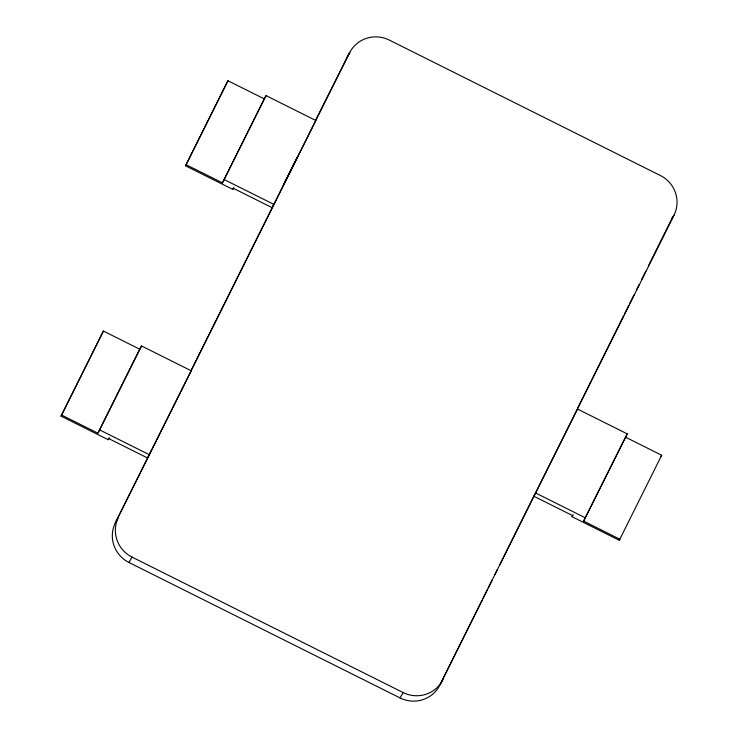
<?xml version="1.0" encoding="UTF-8"?>
<svg xmlns="http://www.w3.org/2000/svg" width="738" height="738" viewBox="0 0 738 738"><rect width="100%" height="100%" fill="white"/><g stroke="black" fill="none" stroke-linecap="round" stroke-linejoin="round"><path stroke-width="1.11" d="M61.023 416.121L103.412 331.058L139.703 349.194L141.539 345.956L191.262 370.799L147.637 458.03L108.827 438.64L108.218 439.71L61.023 416.121L103.412 331.058M185.552 165.792L227.95 80.737L264.241 98.864L266.077 95.626L315.79 120.469L272.174 207.71L233.365 188.31L232.756 189.38L185.552 165.792L227.95 80.737M61.623 415.051L97.923 433.188L139.703 349.194M186.161 164.731L222.461 182.867L264.241 98.864M97.923 433.188L141.539 345.956M222.461 182.867L266.077 95.626M108.218 439.71L109.242 437.662M232.756 189.38L233.78 187.332M315.578 120.322L349.434 53.007A29.88 29.391 29.5 0 1 389.249 40.055L660.372 175.515A29.88 29.391 29.5 0 1 674.006 215.182L439.913 684.993A29.88 29.391 29.5 0 1 400.097 697.945L128.975 562.485A29.88 29.391 29.5 0 1 115.34 522.818L151.207 450.863M190.81 371.103L273.706 204.629M283.226 185.339L297.608 156.447M115.34 522.818L349.434 53.007M439.913 684.993L482.015 600.363M483.039 598.297L487.145 590.04M488.178 587.983L492.283 579.727M494.847 574.561L497.421 569.404M499.986 564.238L533.869 496.13M577.513 408.409L623.721 315.523M624.745 313.456L628.85 305.2M629.883 303.143L633.988 294.886M636.553 289.72L639.126 284.564M641.691 279.407L645.796 271.15M648.361 265.984L670.953 220.579M572.088 516.72L572.688 515.65L533.878 496.259L577.494 409.027L627.217 433.861L583.601 521.102L619.892 539.238L619.293 540.299L572.088 516.72L573.112 514.672M583.601 521.102L627.217 433.861M619.293 540.299L661.682 455.245L625.381 437.108M128.975 562.485L132.028 557.089A29.88 29.391 29.5 0 1 118.394 517.421M400.097 697.945L403.151 692.558A29.88 29.391 29.5 0 0 442.966 679.597M671.46 219.675L674.006 215.182M661.082 456.305L661.682 455.245M224.287 179.62L274.01 204.463M535.714 493.021L585.428 517.864M99.75 429.95L149.473 454.793M132.028 557.089L403.151 692.558M346.38 58.403A29.88 29.391 29.5 0 1 350.052 52.776M672.438 217.027A29.88 29.391 29.5 0 1 671.368 219.712"/></g></svg>
